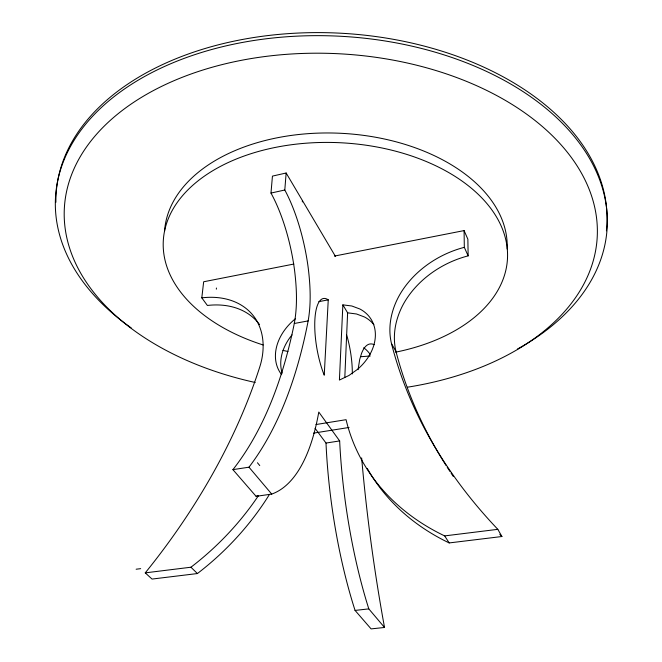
<?xml version="1.0" encoding="UTF-8"?>
<svg xmlns="http://www.w3.org/2000/svg" width="662" height="662" viewBox="0 0 662 662"><rect width="100%" height="100%" fill="white"/><g stroke="black" fill="none" stroke-linecap="round" stroke-linejoin="round"><path stroke-width="0.99" d="M344.811 377.439L347.616 312.828L342.866 304.859L351.845 306.001L359.871 308.997A46.919 35.864 -32.4 0 1 357.604 369.28L348.957 375.478L339.407 380.062L342.866 304.859M328.253 299.845L324.239 375.205A48.831 15.267 79.8 0 1 314.872 319.845A48.831 15.267 79.8 0 1 328.253 299.845L318.794 301.657M302.335 201.91L302.418 200.718M232.916 469.639L248.978 467.19A1093.624 420.32 65.4 0 0 308.153 320.896C311.248 303.395 310.362 285.479 308.219 267.928A92.349 31.188 78.3 0 0 284.801 190.002L286.141 173.005L272.446 176.109L270.981 193.072A92.001 31.999 78.2 0 1 294.607 270.659C296.725 288.177 297.536 306.067 294.292 323.495A1086.127 428.546 64.9 0 1 232.916 469.639L256.086 496.334L271.718 494.084A278.669 103.595 77.3 0 0 318.786 412.054L339.656 440.925A203.499 56.527 81.8 0 0 368.808 608.883L384.523 627.468L371.101 628.9L355.064 610.422A202.87 58.074 81.9 0 1 326.002 443.052L315.062 428.289M358.068 369.661L359.706 359.466L361.551 353.384A76.866 22.028 80.9 0 1 374.195 344.679M216.325 289.162L216.449 288.02M259.562 324.587A80.88 59.63 -38.1 0 0 207.388 305.463L201.802 297.85L203.664 281.764L293.845 264.047M270.981 193.072L284.801 190.002M334.376 256.078L464.079 230.591L467.868 239.189L468.142 255.863A86.722 67.88 -25 0 0 404.192 302.708C395.81 317.355 391.921 334.964 396.017 351.572A739.951 513.075 -3 0 0 446.147 465.568M294.292 323.495L308.153 320.896M315.973 424.541L346.069 419.683A250.335 200.387 -19.3 0 0 444.657 535.897L449.184 542.931L501.912 536.518L497.824 529.335A747.812 515.905 -3.3 0 1 391.499 343.636C387.411 326.945 391.383 309.262 399.823 294.565L399.84 294.54A87.467 68.103 -25.1 0 1 464.319 247.331L464.079 230.591M313.54 433.13L349.048 427.47M326.002 443.052L339.656 440.925M136.14 569.221L140.667 568.658M201.802 297.85A81.525 59.754 -38.1 0 1 256.815 320.855C264.668 334.666 264.593 351.53 259.943 366.384A486.446 304.934 -44.6 0 1 145.251 572.862L190.946 567.218A222.614 160.692 -42.3 0 0 258.321 495.83M444.657 535.897L497.824 529.335M269.459 494.423A220.851 160.353 -42.4 0 1 197.4 573.549L152.028 579.068L145.251 572.862M355.064 610.422L368.808 608.883M347.616 312.828L356.545 313.995L364.522 316.999A46.53 35.773 -32.4 0 1 373.865 324.661M190.946 567.218L197.4 573.549M248.978 467.19L271.718 494.084M257.435 462.755L259.761 465.552M286.141 173.005L335.452 256.417M391.499 343.636L396.017 351.572M464.319 247.331L468.142 255.863M346.557 334.831L347.716 338.712A46.489 14.448 79.9 0 1 352.316 373.914M55.898 202.274A275.831 176.787 3.1 0 1 340.078 33.183A275.831 176.787 3.1 0 1 606.409 230.839M131.15 327.856A276.244 176.572 3.1 0 1 142.62 77.595A276.244 176.572 3.1 0 1 533.961 99.085A276.244 176.572 3.1 0 1 517.411 349.064M255.242 382.487A266.836 169.083 3.1 0 1 113.5 117.555A266.836 169.083 3.1 0 1 547.441 131.043A266.836 169.083 3.1 0 1 407.378 387.212M263.153 344.976A172.327 107.194 2.9 0 1 202.92 177.184A172.327 107.194 2.9 0 1 475.779 192.054A172.327 107.194 2.9 0 1 395.537 352.184M370.331 355.941A172.327 107.194 2.9 0 1 361.055 356.686M287.945 351.481A172.327 107.194 2.9 0 1 282.931 350.38M164.565 231.212A171.532 107.658 2.9 0 1 341.683 133.335A171.532 107.658 2.9 0 1 507.166 249.011M449.184 542.931A248.118 199.552 -19.1 0 1 367.278 468.423M501.912 536.518A739.951 513.075 -3 0 1 499.827 534.308M453.338 476.483A739.951 513.075 -3 0 1 451.079 473.131M449.961 471.452A739.951 513.075 -3 0 1 447.222 467.256M282.211 373.211A48.434 37.155 -32.9 0 1 292.033 334.898M281.648 374.684A48.831 37.246 -32.9 0 1 295.343 318.811M363.645 347.798A76.626 22.624 80.9 0 1 370.108 354.244M257.808 495.689A277.502 106.193 77.2 0 1 256.086 496.334M384.523 627.468A423.994 97 82 0 1 361.642 457.905"/></g></svg>
